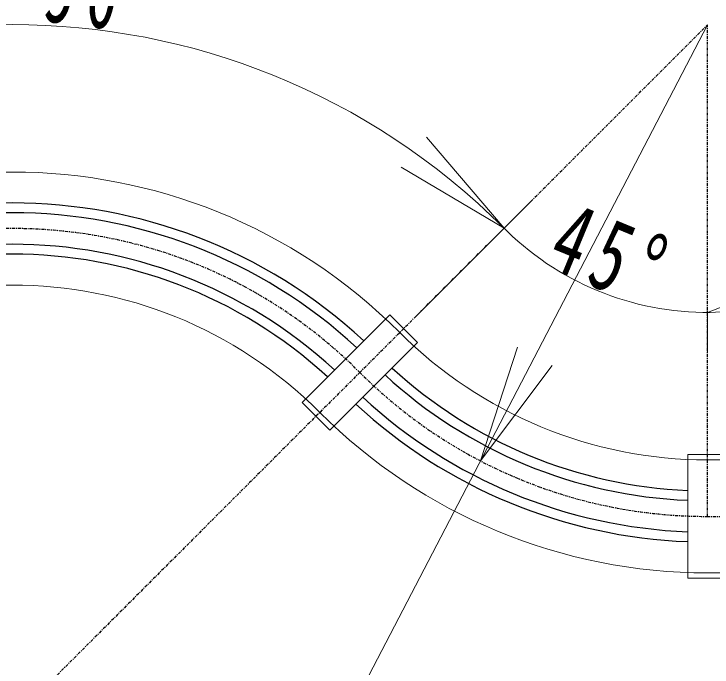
# Model space of a CAD drawing. Units: millimetres, scale not verified. Extents: x -15400 to 0, y 0 to 10680.
# Drawn here: x -12741 to -12031, y 8076 to 8741 of the extents above; entities that cross this region are included whole.
import ezdxf

# ---------------------------------------------------------------- set-up
doc = ezdxf.new("R2010")
doc.units = ezdxf.units.MM
doc.linetypes.add('USER2', pattern=[6, 3, -1, 1, -1])
doc.linetypes.add('USER3', pattern=[8, 3, -1, 1, -1, 1, -1])
doc.layers.add('線', color=2, linetype='Continuous', lineweight=25)
doc.layers.add('補助', color=2, linetype='Continuous', lineweight=50)
doc.styles.add('ＭＳ ゴシック', font='')
doc.styles.get('ＭＳ ゴシック').set_extended_font_data('MS Gothic')

# ---------------------------------------------------------------- blocks, each defined once
blk = doc.blocks.new('open_arrow')
at = {"color": 0, "linetype": 'Continuous', "lineweight": -2}
blk.add_lwpolyline([(7.5, 1.25), (0, 0), (7.5, -1.25)], dxfattribs=at)

msp = doc.modelspace()

# ---------------------------------------------------------------- linework, layer by layer
at = {"layer": '線', "color": 20, "linetype": 'USER2'}
for p, q in [((-12388.947, 8376.053), (-12035.393, 8729.607)), ((-12035.393, 8229.607), (-12035.393, 8729.607)), ((-12388.947, 8376.053), (-13096.053, 7668.947)), ((-12035.393, 8229.607), (-10863.82, 8229.607))]:
    msp.add_line(p, q, dxfattribs=at)
at = {"layer": '線', "color": 7, "lineweight": 13}
for p, q in [((-12035.393, 8287.107), (-10863.82, 8287.107)), ((-12035.393, 8172.107), (-10863.82, 8172.107))]:
    msp.add_line(p, q, dxfattribs=at)
for points in [[(-12330.257, 8406.459), (-12419.352, 8317.364), (-12447.636, 8345.648), (-12358.541, 8434.743)], [(-12015.393, 8292.607), (-12015.393, 8166.607), (-12055.393, 8166.607), (-12055.393, 8292.607)]]:
    msp.add_lwpolyline(points, close=True, dxfattribs=at)
at = {"layer": '線', "linetype": 'USER3'}
msp.add_arc((-12742.5, 8022.5), 1057.5, 46.30541, 223.69459, dxfattribs=at)
at = {"layer": '線', "color": 7, "lineweight": 13}
for centre, radius, start, end in [((-12742.5, 8022.5), 557.5, 45, 135), ((-12742.5, 8022.5), 442.5, 45, 135), ((-12035.393, 8729.607), 442.5, 225, 270), ((-12035.393, 8729.607), 557.5, 225, 270)]:
    msp.add_arc(centre, radius, start, end, dxfattribs=at)
at = {"layer": '線'}
for centre, radius, start, end in [((-12742.5, 8022.5), 526, 47.17907, 132.82093), ((-12742.5, 8022.5), 516, 47.22132, 132.77868), ((-12742.5, 8022.5), 484, 47.36827, 132.63173), ((-12742.5, 8022.5), 474, 47.41826, 132.58174), ((-12035.393, 8729.607), 474, 227.41826, 267.58174), ((-12035.393, 8729.607), 484, 227.36827, 267.63173), ((-12035.393, 8729.607), 516, 227.22132, 267.77868), ((-12035.393, 8729.607), 526, 227.17907, 267.82093)]:
    msp.add_arc(centre, radius, start, end, dxfattribs=at)
at = {"layer": '線', "color": 20, "linetype": 'USER2'}
for centre, start, end in [((-12742.5, 8022.5), 45, 225), ((-12035.393, 8729.607), 225, 270)]:
    msp.add_arc(centre, 500, start, end, dxfattribs=at)
at = {"layer": '補助', "lineweight": 13}
for p, q in [((-12035.393, 8729.607), (-12528.189, 7782.955)), ((-12332.378, 8432.622), (-12213.938, 8551.062)), ((-12242.222, 8522.778), (-12270.506, 8494.494)), ((-12035.393, 8437.107), (-12035.393, 8397.107))]:
    msp.add_line(p, q, dxfattribs=at)
for centre, radius, start, end in [((-12742.5, 8022.5), 707.5, 45, 135), ((-12035.393, 8729.607), 292.5, 224.41235, 270.58765)]:
    msp.add_arc(centre, radius, start, end, dxfattribs=at)

# ---------------------------------------------------------------- block references
at = {"layer": '補助', "lineweight": 13, "xscale": 16, "yscale": 16}
for p, rotation in [((-12242.222, 8522.778), 139.9), ((-12035.393, 8437.107), 11.8), ((-12266.268, 8286.101), 62.5)]:
    msp.add_blockref('open_arrow', p, dxfattribs=dict(at, rotation=rotation))

# ---------------------------------------------------------------- texts
at = {"layer": '補助', "char_height": 73.31, "attachment_point": 8, "style": 'ＭＳ ゴシック'}
for s, insert, rotation in [('\\T1.33;\\W0.65;90°', (-12654.928, 8725.567), 352.9), ('\\T1.33;\\W0.65;45°', (-12146.945, 8460.296), 337.5)]:
    msp.add_mtext(s, dxfattribs=dict(at, insert=insert, rotation=rotation))

doc.saveas('drawing.dxf')
